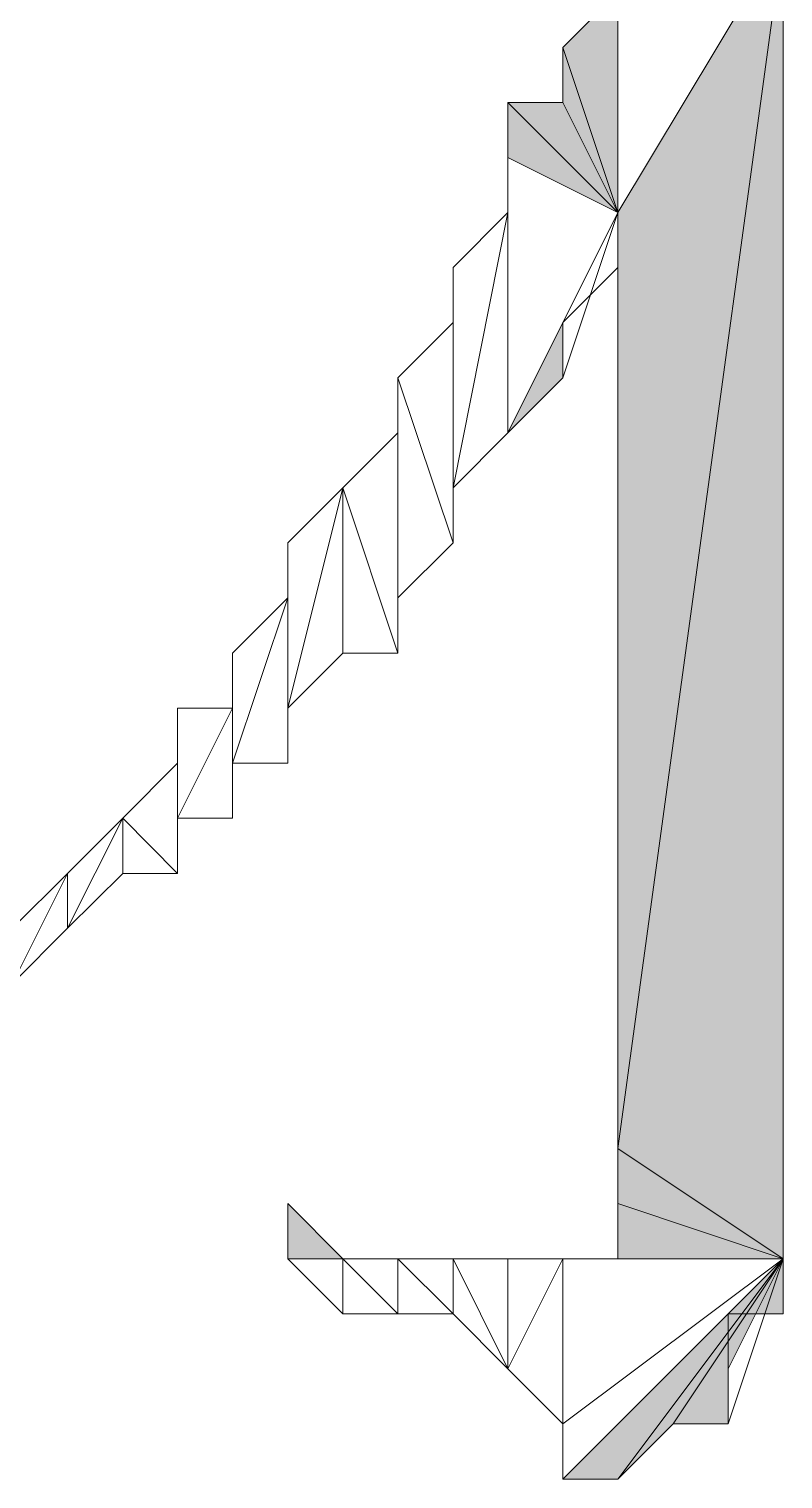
# Model space of a CAD drawing. Header units: inches. Extents: x -244 to 17, y 0 to 370.
# Drawn here: x 3.395 to 4.265, y 11.377 to 13.049 of the extents above; entities that cross this region are included whole.
import ezdxf

# ---------------------------------------------------------------- set-up
doc = ezdxf.new("R2010")
doc.units = ezdxf.units.IN
doc.header["$MEASUREMENT"] = 0
doc.layers.add('图层 1', color=7, linetype='Continuous')

# ---------------------------------------------------------------- blocks, each defined once
blk = doc.blocks.new('block 2')
at = {"layer": '图层 1', "true_color": 0xffffff}
h = blk.add_hatch(color=7, dxfattribs=at)
h.dxf.hatch_style = 2
h.paths.add_polyline_path([(31.75, 16.891), (31.75, 16.9544), (31.8136, 16.9544)])
h = blk.add_hatch(color=7, dxfattribs=at)
h.dxf.hatch_style = 2
h.paths.add_polyline_path([(32.9565, 16.5737), (32.766, 16.6371), (32.7026, 16.7005)])
h.paths.add_polyline_path([(32.8295, 16.6371), (32.9565, 16.5737), (32.766, 16.6371)])
h = blk.add_hatch(color=7, dxfattribs=at)
h.dxf.hatch_style = 2
h.paths.add_polyline_path([(32.9565, 16.5737), (33.0834, 16.7005), (33.0201, 16.7005)])
h.paths.add_polyline_path([(33.0834, 16.6371), (32.9565, 16.5737), (33.0834, 16.7005)])
h = blk.add_hatch(color=7, dxfattribs=at)
h.dxf.hatch_style = 2
h.paths.add_polyline_path([(31.75, 16.3832), (31.4959, 16.5737), (31.4959, 16.6371)])
h.paths.add_polyline_path([(31.5595, 16.5099), (31.75, 16.3832), (31.4959, 16.5737)])
h = blk.add_hatch(color=7, dxfattribs=at)
h.dxf.hatch_style = 2
h.paths.add_polyline_path([(32.9565, 16.5737), (33.2106, 16.5737), (33.147, 16.6371)])
h = blk.add_hatch(color=7, dxfattribs=at)
h.dxf.hatch_style = 2
h.paths.add_polyline_path([(33.0834, 16.6371), (33.147, 16.6371), (32.9565, 16.5737)])
h = blk.add_hatch(color=7, dxfattribs=at)
h.dxf.hatch_style = 2
h.paths.add_polyline_path([(31.877, 16.5737), (33.274, 16.3832), (31.75, 16.3832)])
h.paths.add_polyline_path([(32.9565, 16.5737), (31.877, 16.5737), (33.274, 16.3832)])
h = blk.add_hatch(color=7, dxfattribs=at)
h.dxf.hatch_style = 2
h.paths.add_polyline_path([(31.8136, 16.5737), (31.877, 16.5737), (31.75, 16.3832)])
h = blk.add_hatch(color=7, dxfattribs=at)
h.dxf.hatch_style = 2
h.paths.add_polyline_path([(31.75, 16.5737), (31.8136, 16.5737), (31.75, 16.3832)])
h = blk.add_hatch(color=7, dxfattribs=at)
h.dxf.hatch_style = 2
h.paths.add_polyline_path([(31.75, 16.3832), (31.5595, 16.4466), (31.5595, 16.5099)])
h.paths.add_polyline_path([(31.6231, 16.4466), (31.75, 16.3832), (31.5595, 16.4466)])
h = blk.add_hatch(color=7, dxfattribs=at)
h.dxf.hatch_style = 2
h.paths.add_polyline_path([(31.75, 16.3832), (31.6865, 16.4466), (31.6231, 16.4466)])
h.paths.add_polyline_path([(31.6865, 16.3832), (31.75, 16.3832), (31.6865, 16.4466)])
at = {"layer": '图层 1', "lineweight": 0}
for points in [[(32.0675, 17.272), (32.1944, 17.2086), (32.131, 17.2086), (32.0675, 17.272)], [(32.131, 17.272), (32.0675, 17.272), (32.1944, 17.2086), (32.131, 17.272)], [(32.131, 17.2086), (32.258, 17.1449), (32.1944, 17.1449), (32.131, 17.2086)], [(32.1944, 17.2086), (32.131, 17.2086), (32.258, 17.1449), (32.1944, 17.2086)], [(32.258, 17.1449), (32.3216, 17.0815), (32.1944, 17.0815), (32.258, 17.1449)], [(32.1944, 17.1449), (32.258, 17.1449), (32.1944, 17.0815), (32.1944, 17.1449)], [(32.1944, 17.0815), (32.385, 17.0815), (32.258, 17.0815), (32.1944, 17.0815)], [(32.3216, 17.0815), (32.1944, 17.0815), (32.385, 17.0815), (32.3216, 17.0815)], [(32.258, 17.0815), (32.385, 17.0181), (32.258, 17.0181), (32.258, 17.0815)], [(32.385, 17.0815), (32.258, 17.0815), (32.385, 17.0181), (32.385, 17.0815)], [(32.258, 17.0181), (32.4485, 17.0181), (32.3216, 17.0181), (32.258, 17.0181)], [(32.385, 17.0181), (32.258, 17.0181), (32.4485, 17.0181), (32.385, 17.0181)], [(32.3216, 17.0181), (32.5121, 16.9544), (32.3216, 16.9544), (32.3216, 17.0181)], [(32.4485, 17.0181), (32.3216, 17.0181), (32.5121, 16.9544), (32.4485, 17.0181)], [(31.75, 16.9544), (31.6865, 16.891), (31.75, 16.891), (31.75, 16.9544)], [(31.75, 16.891), (31.75, 16.9544), (31.8136, 16.9544), (31.75, 16.891)], [(32.3216, 16.9544), (32.5121, 16.9544), (32.385, 16.9544), (32.3216, 16.9544)], [(32.385, 16.9544), (32.639, 16.891), (32.4485, 16.891), (32.385, 16.9544)], [(32.5755, 16.9544), (32.385, 16.9544), (32.639, 16.891), (32.5755, 16.9544)], [(32.5121, 16.9544), (32.5755, 16.9544), (32.385, 16.9544), (32.5121, 16.9544)], [(31.75, 16.891), (31.6865, 16.8276), (31.75, 16.8276), (31.75, 16.891)], [(31.6865, 16.891), (31.75, 16.891), (31.6865, 16.8276), (31.6865, 16.891)], [(32.639, 16.891), (32.4485, 16.8276), (32.7026, 16.8276), (32.639, 16.891)], [(32.4485, 16.891), (32.639, 16.891), (32.4485, 16.8276), (32.4485, 16.891)], [(31.75, 16.8276), (31.6865, 16.7638), (31.75, 16.7638), (31.75, 16.8276)], [(31.6865, 16.8276), (31.75, 16.8276), (31.6865, 16.7638), (31.6865, 16.8276)], [(32.4485, 16.8276), (32.7026, 16.8276), (32.5121, 16.8276), (32.4485, 16.8276)], [(32.5121, 16.8276), (32.766, 16.8276), (32.5755, 16.7638), (32.5121, 16.8276)], [(32.7026, 16.8276), (32.5121, 16.8276), (32.766, 16.8276), (32.7026, 16.8276)], [(32.766, 16.8276), (32.8295, 16.7638), (32.5755, 16.7638), (32.766, 16.8276)], [(31.75, 16.7638), (31.6231, 16.7005), (31.75, 16.7005), (31.75, 16.7638)], [(31.6865, 16.7638), (31.75, 16.7638), (31.6231, 16.7005), (31.6865, 16.7638)], [(32.5755, 16.7638), (32.8931, 16.7638), (32.639, 16.7638), (32.5755, 16.7638)], [(32.8295, 16.7638), (32.5755, 16.7638), (32.8931, 16.7638), (32.8295, 16.7638)], [(32.639, 16.7638), (32.9565, 16.7005), (32.7026, 16.7005), (32.639, 16.7638)], [(32.8931, 16.7638), (32.639, 16.7638), (32.9565, 16.7005), (32.8931, 16.7638)], [(31.6231, 16.7005), (31.75, 16.6371), (31.5595, 16.6371), (31.6231, 16.7005)], [(31.75, 16.7005), (31.6231, 16.7005), (31.75, 16.6371), (31.75, 16.7005)], [(32.9565, 16.5737), (32.766, 16.6371), (32.7026, 16.7005), (32.9565, 16.5737)], [(33.0201, 16.7005), (32.7026, 16.7005), (32.9565, 16.5737), (33.0201, 16.7005)], [(32.9565, 16.7005), (32.7026, 16.7005), (33.0201, 16.7005), (32.9565, 16.7005)], [(32.9565, 16.5737), (33.0834, 16.7005), (33.0201, 16.7005), (32.9565, 16.5737)], [(33.0834, 16.6371), (32.9565, 16.5737), (33.0834, 16.7005), (33.0834, 16.6371)], [(31.75, 16.3832), (31.4959, 16.5737), (31.4959, 16.6371), (31.75, 16.3832)], [(31.75, 16.3832), (31.4959, 16.6371), (31.5595, 16.6371), (31.75, 16.3832)], [(31.75, 16.6371), (31.5595, 16.6371), (31.75, 16.3832), (31.75, 16.6371)], [(31.75, 16.5737), (31.75, 16.3832), (31.75, 16.6371), (31.75, 16.5737)], [(32.8295, 16.6371), (32.9565, 16.5737), (32.766, 16.6371), (32.8295, 16.6371)], [(32.8295, 16.6371), (32.8931, 16.5737), (32.9565, 16.5737), (32.8295, 16.6371)], [(32.9565, 16.5737), (33.2106, 16.5737), (33.147, 16.6371), (32.9565, 16.5737)], [(33.0834, 16.6371), (33.147, 16.6371), (32.9565, 16.5737), (33.0834, 16.6371)], [(31.5595, 16.5099), (31.75, 16.3832), (31.4959, 16.5737), (31.5595, 16.5099)], [(31.877, 16.5737), (33.274, 16.3832), (31.75, 16.3832), (31.877, 16.5737)], [(31.8136, 16.5737), (31.877, 16.5737), (31.75, 16.3832), (31.8136, 16.5737)], [(31.75, 16.5737), (31.8136, 16.5737), (31.75, 16.3832), (31.75, 16.5737)], [(32.9565, 16.5737), (31.877, 16.5737), (33.274, 16.3832), (32.9565, 16.5737)], [(33.274, 16.5737), (32.9565, 16.5737), (33.274, 16.3832), (33.274, 16.5737)], [(33.274, 16.5737), (32.9565, 16.5737), (33.2106, 16.5737), (33.274, 16.5737)], [(31.75, 16.3832), (31.5595, 16.4466), (31.5595, 16.5099), (31.75, 16.3832)], [(31.6231, 16.4466), (31.75, 16.3832), (31.5595, 16.4466), (31.6231, 16.4466)], [(31.75, 16.3832), (31.6865, 16.4466), (31.6231, 16.4466), (31.75, 16.3832)], [(31.6865, 16.3832), (31.75, 16.3832), (31.6865, 16.4466), (31.6865, 16.3832)]]:
    blk.add_lwpolyline(points, dxfattribs=at)
at = {"layer": '图层 1', "color": 7, "lineweight": 20, "true_color": 0xffffff}
for points in [[(32.0675, 17.272), (32.1944, 17.2086), (32.131, 17.2086), (32.0675, 17.272)], [(32.131, 17.272), (32.0675, 17.272), (32.1944, 17.2086), (32.131, 17.272)], [(32.131, 17.2086), (32.258, 17.1449), (32.1944, 17.1449), (32.131, 17.2086)], [(32.1944, 17.2086), (32.131, 17.2086), (32.258, 17.1449), (32.1944, 17.2086)], [(32.258, 17.1449), (32.3216, 17.0815), (32.1944, 17.0815), (32.258, 17.1449)], [(32.1944, 17.1449), (32.258, 17.1449), (32.1944, 17.0815), (32.1944, 17.1449)], [(32.1944, 17.0815), (32.385, 17.0815), (32.258, 17.0815), (32.1944, 17.0815)], [(32.3216, 17.0815), (32.1944, 17.0815), (32.385, 17.0815), (32.3216, 17.0815)], [(32.258, 17.0815), (32.385, 17.0181), (32.258, 17.0181), (32.258, 17.0815)], [(32.385, 17.0815), (32.258, 17.0815), (32.385, 17.0181), (32.385, 17.0815)], [(32.258, 17.0181), (32.4485, 17.0181), (32.3216, 17.0181), (32.258, 17.0181)], [(32.385, 17.0181), (32.258, 17.0181), (32.4485, 17.0181), (32.385, 17.0181)], [(32.3216, 17.0181), (32.5121, 16.9544), (32.3216, 16.9544), (32.3216, 17.0181)], [(32.4485, 17.0181), (32.3216, 17.0181), (32.5121, 16.9544), (32.4485, 17.0181)], [(31.75, 16.9544), (31.6865, 16.891), (31.75, 16.891), (31.75, 16.9544)], [(31.75, 16.891), (31.75, 16.9544), (31.8136, 16.9544), (31.75, 16.891)], [(32.3216, 16.9544), (32.5121, 16.9544), (32.385, 16.9544), (32.3216, 16.9544)], [(32.385, 16.9544), (32.639, 16.891), (32.4485, 16.891), (32.385, 16.9544)], [(32.5755, 16.9544), (32.385, 16.9544), (32.639, 16.891), (32.5755, 16.9544)], [(32.5121, 16.9544), (32.5755, 16.9544), (32.385, 16.9544), (32.5121, 16.9544)], [(31.75, 16.891), (31.6865, 16.8276), (31.75, 16.8276), (31.75, 16.891)], [(31.6865, 16.891), (31.75, 16.891), (31.6865, 16.8276), (31.6865, 16.891)], [(32.639, 16.891), (32.4485, 16.8276), (32.7026, 16.8276), (32.639, 16.891)], [(32.4485, 16.891), (32.639, 16.891), (32.4485, 16.8276), (32.4485, 16.891)], [(31.75, 16.8276), (31.6865, 16.7638), (31.75, 16.7638), (31.75, 16.8276)], [(31.6865, 16.8276), (31.75, 16.8276), (31.6865, 16.7638), (31.6865, 16.8276)], [(32.4485, 16.8276), (32.7026, 16.8276), (32.5121, 16.8276), (32.4485, 16.8276)], [(32.5121, 16.8276), (32.766, 16.8276), (32.5755, 16.7638), (32.5121, 16.8276)], [(32.7026, 16.8276), (32.5121, 16.8276), (32.766, 16.8276), (32.7026, 16.8276)], [(32.766, 16.8276), (32.8295, 16.7638), (32.5755, 16.7638), (32.766, 16.8276)], [(31.75, 16.7638), (31.6231, 16.7005), (31.75, 16.7005), (31.75, 16.7638)], [(31.6865, 16.7638), (31.75, 16.7638), (31.6231, 16.7005), (31.6865, 16.7638)], [(32.5755, 16.7638), (32.8931, 16.7638), (32.639, 16.7638), (32.5755, 16.7638)], [(32.8295, 16.7638), (32.5755, 16.7638), (32.8931, 16.7638), (32.8295, 16.7638)], [(32.639, 16.7638), (32.9565, 16.7005), (32.7026, 16.7005), (32.639, 16.7638)], [(32.8931, 16.7638), (32.639, 16.7638), (32.9565, 16.7005), (32.8931, 16.7638)], [(31.6231, 16.7005), (31.75, 16.6371), (31.5595, 16.6371), (31.6231, 16.7005)], [(31.75, 16.7005), (31.6231, 16.7005), (31.75, 16.6371), (31.75, 16.7005)], [(32.9565, 16.5737), (32.766, 16.6371), (32.7026, 16.7005), (32.9565, 16.5737)], [(33.0201, 16.7005), (32.7026, 16.7005), (32.9565, 16.5737), (33.0201, 16.7005)], [(32.9565, 16.7005), (32.7026, 16.7005), (33.0201, 16.7005), (32.9565, 16.7005)], [(32.9565, 16.5737), (33.0834, 16.7005), (33.0201, 16.7005), (32.9565, 16.5737)], [(33.0834, 16.6371), (32.9565, 16.5737), (33.0834, 16.7005), (33.0834, 16.6371)], [(31.75, 16.3832), (31.4959, 16.5737), (31.4959, 16.6371), (31.75, 16.3832)], [(31.75, 16.3832), (31.4959, 16.6371), (31.5595, 16.6371), (31.75, 16.3832)], [(31.75, 16.6371), (31.5595, 16.6371), (31.75, 16.3832), (31.75, 16.6371)], [(31.75, 16.5737), (31.75, 16.3832), (31.75, 16.6371), (31.75, 16.5737)], [(32.8295, 16.6371), (32.9565, 16.5737), (32.766, 16.6371), (32.8295, 16.6371)], [(32.8295, 16.6371), (32.8931, 16.5737), (32.9565, 16.5737), (32.8295, 16.6371)], [(32.9565, 16.5737), (33.2106, 16.5737), (33.147, 16.6371), (32.9565, 16.5737)], [(33.0834, 16.6371), (33.147, 16.6371), (32.9565, 16.5737), (33.0834, 16.6371)], [(31.5595, 16.5099), (31.75, 16.3832), (31.4959, 16.5737), (31.5595, 16.5099)], [(31.877, 16.5737), (33.274, 16.3832), (31.75, 16.3832), (31.877, 16.5737)], [(31.8136, 16.5737), (31.877, 16.5737), (31.75, 16.3832), (31.8136, 16.5737)], [(31.75, 16.5737), (31.8136, 16.5737), (31.75, 16.3832), (31.75, 16.5737)], [(32.9565, 16.5737), (31.877, 16.5737), (33.274, 16.3832), (32.9565, 16.5737)], [(33.274, 16.5737), (32.9565, 16.5737), (33.274, 16.3832), (33.274, 16.5737)], [(33.274, 16.5737), (32.9565, 16.5737), (33.2106, 16.5737), (33.274, 16.5737)], [(31.75, 16.3832), (31.5595, 16.4466), (31.5595, 16.5099), (31.75, 16.3832)], [(31.6231, 16.4466), (31.75, 16.3832), (31.5595, 16.4466), (31.6231, 16.4466)], [(31.75, 16.3832), (31.6865, 16.4466), (31.6231, 16.4466), (31.75, 16.3832)], [(31.6865, 16.3832), (31.75, 16.3832), (31.6865, 16.4466), (31.6865, 16.3832)]]:
    blk.add_lwpolyline(points, dxfattribs=at)
at = {"layer": '图层 1', "lineweight": 0}
for points, knots in [([(32.131, 17.2086), (32.131, 17.2086), (32.1944, 17.2086), (32.1944, 17.2086), (32.1944, 17.2086), (32.131, 17.2086), (32.131, 17.2086)], [0, 0, 0, 0, 1, 1, 1, 2, 2, 2, 2]), ([(32.1944, 17.2086), (32.1944, 17.2086), (32.131, 17.2086), (32.131, 17.2086), (32.131, 17.2086), (32.1944, 17.2086), (32.1944, 17.2086)], [0, 0, 0, 0, 1, 1, 1, 2, 2, 2, 2]), ([(32.258, 17.1449), (32.258, 17.1449), (32.1944, 17.1449), (32.1944, 17.1449), (32.1944, 17.1449), (32.258, 17.1449), (32.258, 17.1449)], [0, 0, 0, 0, 1, 1, 1, 2, 2, 2, 2]), ([(32.5121, 16.9544), (32.5121, 16.9544), (32.3216, 16.9544), (32.3216, 16.9544), (32.3216, 16.9544), (32.5121, 16.9544), (32.5121, 16.9544)], [0, 0, 0, 0, 1, 1, 1, 2, 2, 2, 2]), ([(32.639, 16.891), (32.639, 16.891), (32.4485, 16.891), (32.4485, 16.891), (32.4485, 16.891), (32.639, 16.891), (32.639, 16.891)], [0, 0, 0, 0, 1, 1, 1, 2, 2, 2, 2]), ([(32.8295, 16.7638), (32.8295, 16.7638), (32.8295, 16.7638), (32.8295, 16.7638), (32.8295, 16.7638), (32.5755, 16.7638), (32.5755, 16.7638), (32.5755, 16.7638), (32.8295, 16.7638), (32.8295, 16.7638)], [0, 0, 0, 0, 1, 1, 1, 2, 2, 2, 3, 3, 3, 3]), ([(32.8295, 16.7638), (32.8295, 16.7638), (32.5755, 16.7638), (32.5755, 16.7638), (32.5755, 16.7638), (32.8295, 16.7638), (32.8295, 16.7638)], [0, 0, 0, 0, 1, 1, 1, 2, 2, 2, 2]), ([(31.6231, 16.7005), (31.6231, 16.7005), (31.75, 16.7005), (31.75, 16.7005), (31.75, 16.7005), (31.6231, 16.7005), (31.6231, 16.7005)], [0, 0, 0, 0, 1, 1, 1, 2, 2, 2, 2]), ([(32.7026, 16.7005), (32.7026, 16.7005), (33.0201, 16.7005), (33.0201, 16.7005), (33.0201, 16.7005), (32.7026, 16.7005), (32.7026, 16.7005)], [0, 0, 0, 0, 1, 1, 1, 2, 2, 2, 2]), ([(31.4959, 16.6371), (31.4959, 16.6371), (31.75, 16.3832), (31.75, 16.3832), (31.75, 16.3832), (31.4959, 16.6371), (31.4959, 16.6371)], [0, 0, 0, 0, 1, 1, 1, 2, 2, 2, 2]), ([(31.4959, 16.6371), (31.4959, 16.6371), (31.4959, 16.6371), (31.4959, 16.6371), (31.4959, 16.6371), (31.75, 16.3832), (31.75, 16.3832), (31.75, 16.3832), (31.4959, 16.6371), (31.4959, 16.6371)], [0, 0, 0, 0, 1, 1, 1, 2, 2, 2, 3, 3, 3, 3]), ([(31.5595, 16.6371), (31.5595, 16.6371), (31.75, 16.3832), (31.75, 16.3832), (31.75, 16.3832), (31.5595, 16.6371), (31.5595, 16.6371)], [0, 0, 0, 0, 1, 1, 1, 2, 2, 2, 2]), ([(31.75, 16.3832), (31.75, 16.3832), (31.75, 16.6371), (31.75, 16.6371), (31.75, 16.6371), (31.75, 16.3832), (31.75, 16.3832)], [0, 0, 0, 0, 1, 1, 1, 2, 2, 2, 2]), ([(31.75, 16.6371), (31.75, 16.6371), (31.75, 16.6371), (31.75, 16.6371), (31.75, 16.6371), (31.75, 16.3832), (31.75, 16.3832), (31.75, 16.3832), (31.75, 16.6371), (31.75, 16.6371)], [0, 0, 0, 0, 1, 1, 1, 2, 2, 2, 3, 3, 3, 3]), ([(32.8931, 16.5737), (32.8931, 16.5737), (32.9565, 16.5737), (32.9565, 16.5737), (32.9565, 16.5737), (32.8931, 16.5737), (32.8931, 16.5737)], [0, 0, 0, 0, 1, 1, 1, 2, 2, 2, 2]), ([(33.274, 16.5737), (33.274, 16.5737), (33.274, 16.5737), (33.274, 16.5737), (33.274, 16.5737), (32.9565, 16.5737), (32.9565, 16.5737), (32.9565, 16.5737), (33.274, 16.5737), (33.274, 16.5737)], [0, 0, 0, 0, 1, 1, 1, 2, 2, 2, 3, 3, 3, 3])]:
    blk.add_open_spline(points, degree=3, knots=knots, dxfattribs=at)
at = {"layer": '图层 1', "color": 7, "lineweight": 20, "true_color": 0xffffff}
for points, knots in [([(32.131, 17.2086), (32.131, 17.2086), (32.1944, 17.2086), (32.1944, 17.2086), (32.1944, 17.2086), (32.131, 17.2086), (32.131, 17.2086)], [0, 0, 0, 0, 1, 1, 1, 2, 2, 2, 2]), ([(32.1944, 17.2086), (32.1944, 17.2086), (32.131, 17.2086), (32.131, 17.2086), (32.131, 17.2086), (32.1944, 17.2086), (32.1944, 17.2086)], [0, 0, 0, 0, 1, 1, 1, 2, 2, 2, 2]), ([(32.258, 17.1449), (32.258, 17.1449), (32.1944, 17.1449), (32.1944, 17.1449), (32.1944, 17.1449), (32.258, 17.1449), (32.258, 17.1449)], [0, 0, 0, 0, 1, 1, 1, 2, 2, 2, 2]), ([(32.5121, 16.9544), (32.5121, 16.9544), (32.3216, 16.9544), (32.3216, 16.9544), (32.3216, 16.9544), (32.5121, 16.9544), (32.5121, 16.9544)], [0, 0, 0, 0, 1, 1, 1, 2, 2, 2, 2]), ([(32.639, 16.891), (32.639, 16.891), (32.4485, 16.891), (32.4485, 16.891), (32.4485, 16.891), (32.639, 16.891), (32.639, 16.891)], [0, 0, 0, 0, 1, 1, 1, 2, 2, 2, 2]), ([(32.8295, 16.7638), (32.8295, 16.7638), (32.8295, 16.7638), (32.8295, 16.7638), (32.8295, 16.7638), (32.5755, 16.7638), (32.5755, 16.7638), (32.5755, 16.7638), (32.8295, 16.7638), (32.8295, 16.7638)], [0, 0, 0, 0, 1, 1, 1, 2, 2, 2, 3, 3, 3, 3]), ([(32.8295, 16.7638), (32.8295, 16.7638), (32.5755, 16.7638), (32.5755, 16.7638), (32.5755, 16.7638), (32.8295, 16.7638), (32.8295, 16.7638)], [0, 0, 0, 0, 1, 1, 1, 2, 2, 2, 2]), ([(31.6231, 16.7005), (31.6231, 16.7005), (31.75, 16.7005), (31.75, 16.7005), (31.75, 16.7005), (31.6231, 16.7005), (31.6231, 16.7005)], [0, 0, 0, 0, 1, 1, 1, 2, 2, 2, 2]), ([(32.7026, 16.7005), (32.7026, 16.7005), (33.0201, 16.7005), (33.0201, 16.7005), (33.0201, 16.7005), (32.7026, 16.7005), (32.7026, 16.7005)], [0, 0, 0, 0, 1, 1, 1, 2, 2, 2, 2]), ([(31.4959, 16.6371), (31.4959, 16.6371), (31.75, 16.3832), (31.75, 16.3832), (31.75, 16.3832), (31.4959, 16.6371), (31.4959, 16.6371)], [0, 0, 0, 0, 1, 1, 1, 2, 2, 2, 2]), ([(31.4959, 16.6371), (31.4959, 16.6371), (31.4959, 16.6371), (31.4959, 16.6371), (31.4959, 16.6371), (31.75, 16.3832), (31.75, 16.3832), (31.75, 16.3832), (31.4959, 16.6371), (31.4959, 16.6371)], [0, 0, 0, 0, 1, 1, 1, 2, 2, 2, 3, 3, 3, 3]), ([(31.5595, 16.6371), (31.5595, 16.6371), (31.75, 16.3832), (31.75, 16.3832), (31.75, 16.3832), (31.5595, 16.6371), (31.5595, 16.6371)], [0, 0, 0, 0, 1, 1, 1, 2, 2, 2, 2]), ([(31.75, 16.3832), (31.75, 16.3832), (31.75, 16.6371), (31.75, 16.6371), (31.75, 16.6371), (31.75, 16.3832), (31.75, 16.3832)], [0, 0, 0, 0, 1, 1, 1, 2, 2, 2, 2]), ([(31.75, 16.6371), (31.75, 16.6371), (31.75, 16.6371), (31.75, 16.6371), (31.75, 16.6371), (31.75, 16.3832), (31.75, 16.3832), (31.75, 16.3832), (31.75, 16.6371), (31.75, 16.6371)], [0, 0, 0, 0, 1, 1, 1, 2, 2, 2, 3, 3, 3, 3]), ([(32.8931, 16.5737), (32.8931, 16.5737), (32.9565, 16.5737), (32.9565, 16.5737), (32.9565, 16.5737), (32.8931, 16.5737), (32.8931, 16.5737)], [0, 0, 0, 0, 1, 1, 1, 2, 2, 2, 2]), ([(33.274, 16.5737), (33.274, 16.5737), (33.274, 16.5737), (33.274, 16.5737), (33.274, 16.5737), (32.9565, 16.5737), (32.9565, 16.5737), (32.9565, 16.5737), (33.274, 16.5737), (33.274, 16.5737)], [0, 0, 0, 0, 1, 1, 1, 2, 2, 2, 3, 3, 3, 3])]:
    blk.add_open_spline(points, degree=3, knots=knots, dxfattribs=at)

msp = doc.modelspace()

# ---------------------------------------------------------------- block references
at = {"layer": '图层 1', "rotation": 90}
msp.add_blockref('block 2', (20.6482, -20.1187), dxfattribs=at)

doc.saveas('drawing.dxf')
